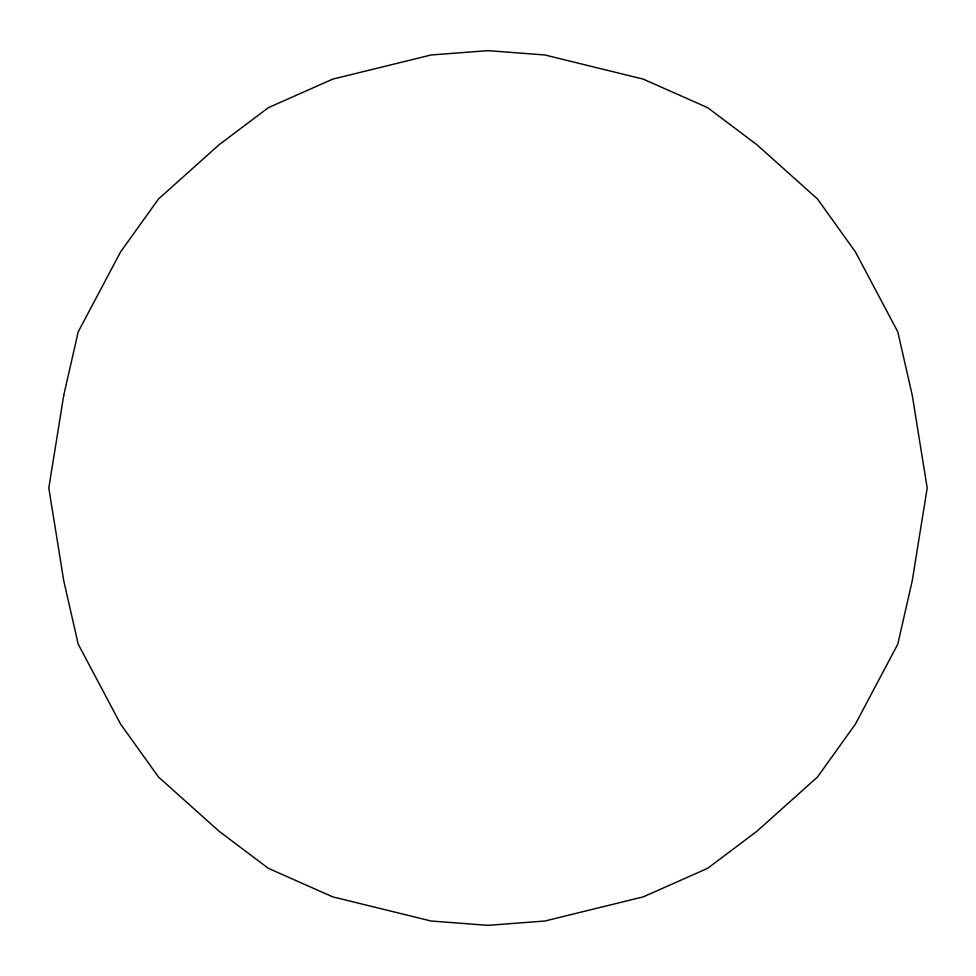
<?xml version="1.0" encoding="UTF-8"?>
<svg xmlns="http://www.w3.org/2000/svg" width="976" height="976" viewBox="0 0 976 976"><rect width="100%" height="100%" fill="white"/><g stroke="black" fill="none" stroke-linecap="round" stroke-linejoin="round"><path stroke-width="1.46" d="M63.769 395.182L48.8 488L63.769 580.818L78.226 644.209L120.597 724.143L158.6 777.103L219.051 831.223L268.4 868.359L332.718 896.859L431.16 921.027L488 925.346L544.84 921.027L643.282 896.859L707.6 868.359L756.949 831.223L817.4 777.103L855.403 724.143L897.774 644.209L912.231 580.818L927.2 488L912.231 395.182L897.774 331.791L855.403 251.857L817.4 198.897L756.949 144.777L707.6 107.641L643.282 79.141L544.84 54.973L488 50.654L431.16 54.973L332.718 79.141L268.4 107.641L219.051 144.777L158.6 198.897L120.597 251.857L78.226 331.791L63.769 395.182"/></g></svg>
